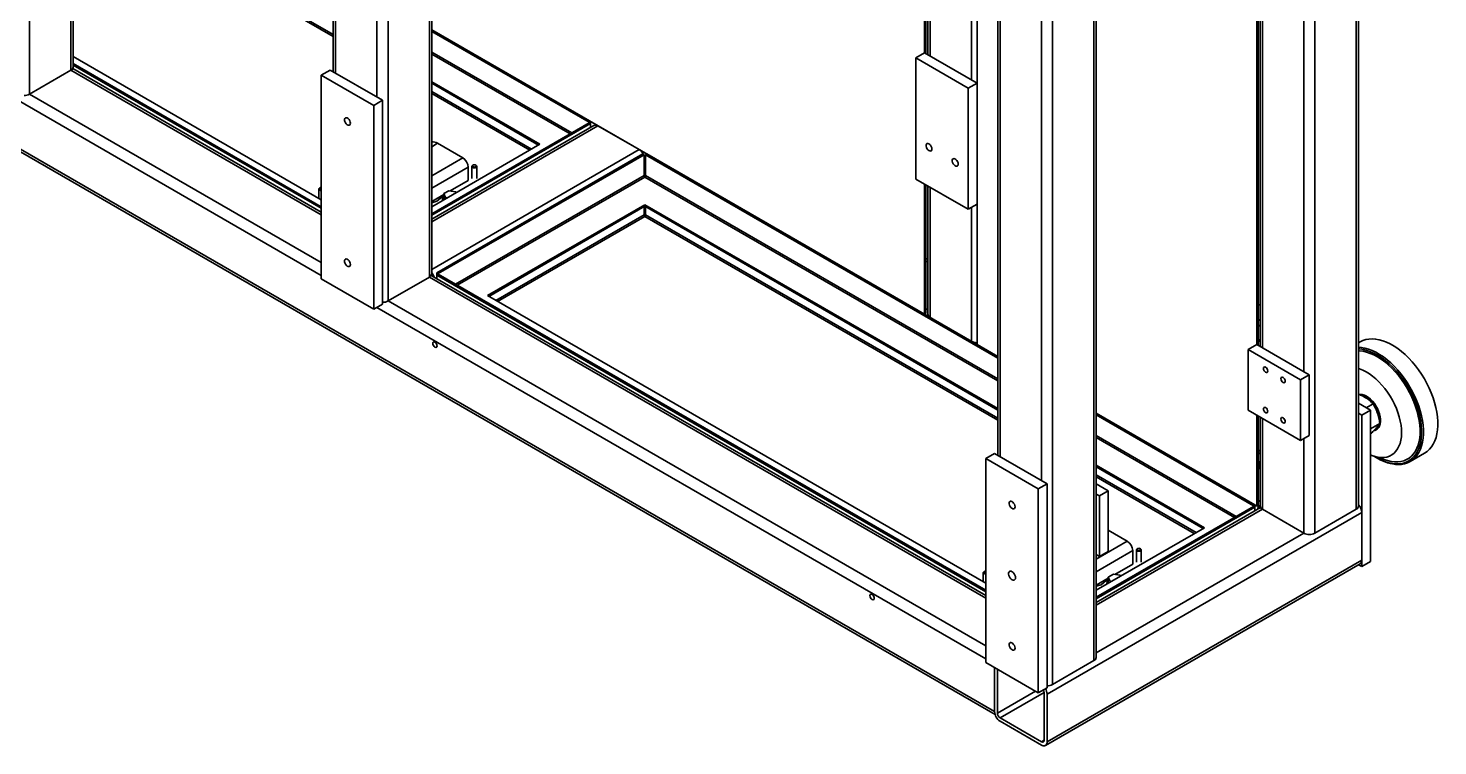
# Model space of a CAD drawing. Header units: millimetres. Extents: x 5960 to 13385, y 4099 to 9349.
# Drawn here: x 11660 to 12800, y 6672 to 7253 of the extents above; entities that cross this region are included whole.
import ezdxf

# ---------------------------------------------------------------- set-up
doc = ezdxf.new("R2010")
doc.units = ezdxf.units.MM

msp = doc.modelspace()

# ---------------------------------------------------------------- linework, layer by layer
at = {"color": 8, "linetype": 'Continuous', "lineweight": 35}
for p, q in [((11661.159, 7199.52), (11661.159, 8242.528)), ((11694.535, 8223.261), (11694.535, 7218.787)), ((11951.073, 7032.156), (11951.073, 8075.164)), ((11984.449, 8055.897), (11984.449, 7051.423)), ((11908.647, 7216.364), (11908.647, 7923.49)), ((11942.022, 7907.162), (11942.022, 7197.097)), ((12389.479, 7230.251), (12389.479, 7822.078)), ((12422.855, 7802.81), (12422.855, 7210.984)), ((12658.18, 6994.296), (12658.18, 7770.011)), ((12691.555, 7753.683), (12691.555, 6975.029)), ((12446.048, 6906.129), (12446.048, 7613.255)), ((12479.423, 7596.927), (12479.423, 6886.862)), ((11696.409, 7369.059), (11906.772, 7247.619)), ((11696.409, 7367.426), (11906.772, 7245.986)), ((11986.323, 7233.54), (12099.634, 7168.127)), ((11986.323, 7231.907), (12098.22, 7167.311)), ((11694.535, 7218.787), (11897.05, 7101.877)), ((11652.108, 7194.294), (11897.05, 7052.892)), ((11897.05, 7063.343), (11661.159, 7199.52)), ((11986.323, 7201.696), (12067.105, 7155.061)), ((11986.323, 7200.063), (12065.691, 7154.245)), ((11986.323, 7096.265), (12120.779, 7173.884)), ((11986.323, 7156.928), (11991.158, 7159.719)), ((12154.154, 7154.617), (11986.323, 7057.73)), ((12011.46, 7147.999), (11986.323, 7133.488)), ((11986.323, 7123.364), (12015.844, 7140.406)), ((12158.18, 7146.49), (12158.68, 7146.779)), ((12158.68, 7146.779), (12159.18, 7146.49)), ((12005.593, 7045.666), (12158.18, 7133.752)), ((12007.008, 7044.85), (12158.68, 7132.408)), ((12158.68, 7132.408), (12444.173, 6967.596)), ((12159.18, 7133.752), (12444.173, 6969.229)), ((12389.479, 7018.767), (12389.479, 7124.102)), ((12158.68, 7108.238), (12158.18, 7107.949)), ((12159.18, 7107.949), (12158.68, 7108.238)), ((12422.855, 7107.774), (12422.855, 6999.5)), ((12038.122, 7032.6), (12158.18, 7101.908)), ((12039.536, 7031.783), (12158.68, 7100.563)), ((12158.68, 7100.563), (12444.173, 6935.751)), ((12159.18, 7101.908), (12444.173, 6937.384)), ((12386.015, 7064.527), (12387.605, 7063.609)), ((11984.449, 7051.423), (12434.451, 6791.642)), ((11942.021, 7026.931), (12434.451, 6742.657)), ((12434.451, 6753.108), (11951.073, 7032.156)), ((12387.605, 7025.074), (12386.015, 7025.992)), ((12654.715, 7016.234), (12656.305, 7017.071)), ((12654.715, 7011.713), (12656.129, 7012.639)), ((12656.129, 7012.639), (12656.305, 7012.724)), ((12658.18, 6863.649), (12658.18, 6937.139)), ((12523.724, 6923.305), (12637.035, 6857.892)), ((12523.724, 6921.672), (12635.621, 6857.076)), ((12691.555, 6920.811), (12691.555, 6844.382)), ((12654.715, 6909.409), (12656.305, 6908.491)), ((12523.724, 6891.46), (12604.506, 6844.826)), ((12523.724, 6889.827), (12603.092, 6844.009)), ((12523.724, 6786.03), (12658.18, 6863.649)), ((12656.305, 6869.957), (12654.715, 6870.875)), ((12691.555, 6844.382), (12523.724, 6747.495)), ((12548.861, 6837.764), (12523.724, 6823.253)), ((12523.724, 6813.129), (12553.245, 6830.171)), ((12443.785, 6698.728), (12474.621, 6716.529)), ((12481.686, 6715.382), (12446.048, 6694.809)), ((12479.423, 6675.541), (12481.686, 6676.848))]:
    msp.add_line(p, q, dxfattribs=at)
at = {"color": 7, "linetype": 'Continuous', "lineweight": 35}
for p, q in [((11696.409, 7221.399), (11696.409, 8222.179)), ((11986.323, 7054.036), (11986.323, 8054.815)), ((11906.772, 7924.572), (11906.772, 7217.447)), ((12733.982, 7908.822), (12733.982, 6863.649)), ((12735.856, 6866.262), (12735.856, 7911.434)), ((12700.606, 6844.382), (12700.606, 7889.554)), ((12387.605, 7823.16), (12387.605, 7231.333)), ((12521.85, 7786.36), (12521.85, 6741.188)), ((12523.724, 6743.801), (12523.724, 7788.973)), ((12488.474, 6721.921), (12488.474, 7767.093)), ((12656.305, 7771.093), (12656.305, 6995.378)), ((12441.522, 6700.034), (10829.319, 7630.739)), ((10830.645, 7627.809), (12441.929, 6697.634)), ((12444.173, 7614.337), (12444.173, 6907.212)), ((12384.954, 7524.695), (12384.954, 7232.863)), ((12386.015, 7525.307), (12386.015, 7232.251)), ((12427.38, 6996.887), (12427.38, 7494.977)), ((12653.654, 7364.352), (12653.654, 6996.908)), ((12654.715, 6996.296), (12654.715, 7364.964)), ((12114.693, 7177.398), (11986.323, 7251.504)), ((12384.954, 7021.379), (11986.323, 7251.504)), ((12113.632, 7176.786), (11986.323, 7250.279)), ((11897.05, 7114.039), (11696.409, 7229.866)), ((12377.883, 7228.781), (12384.954, 7232.863)), ((12377.883, 7130.797), (12377.883, 7228.781)), ((12377.883, 7228.781), (12420.309, 7204.289)), ((12384.954, 7232.863), (12427.38, 7208.371)), ((11694.535, 7218.787), (11661.159, 7199.52)), ((11897.05, 7104.041), (11696.003, 7220.103)), ((11696.409, 7224.154), (11897.05, 7108.327)), ((11696.409, 7222.93), (11897.05, 7107.102)), ((11904.121, 7218.977), (11897.05, 7214.895)), ((11904.121, 7218.977), (11946.548, 7194.485)), ((11897.05, 7214.895), (11897.05, 7049.954)), ((11939.477, 7190.403), (11897.05, 7214.895)), ((11986.323, 7209.456), (12073.827, 7158.941)), ((12072.766, 7158.329), (11986.323, 7208.231)), ((12420.309, 7204.289), (12427.38, 7208.371)), ((12427.38, 7208.371), (12427.38, 7110.386)), ((11946.548, 7194.485), (11939.477, 7190.403)), ((11946.548, 7194.485), (11946.548, 7029.543)), ((12420.309, 7204.289), (12420.309, 7106.304)), ((11939.477, 7025.461), (11939.477, 7190.403)), ((11986.323, 7102.714), (12113.632, 7176.208)), ((11986.323, 7101.49), (12114.693, 7175.596)), ((12117.579, 7174.201), (11986.323, 7098.429)), ((12114.693, 7177.398), (12113.632, 7176.786)), ((12113.632, 7176.786), (12113.632, 7176.208)), ((12114.693, 7175.596), (12113.632, 7176.208)), ((12114.693, 7175.596), (12114.693, 7177.398)), ((12114.693, 7175.596), (12114.693, 7172.535)), ((12120.779, 7173.884), (12154.154, 7154.617)), ((12011.46, 7147.999), (11991.158, 7159.719)), ((12073.827, 7158.941), (11986.323, 7108.426)), ((12157.119, 7151.104), (11990.535, 7054.937)), ((12158.18, 7150.491), (11991.595, 7054.324)), ((12157.119, 7151.104), (12158.18, 7150.491)), ((12158.18, 7150.491), (12158.18, 7133.752)), ((12160.24, 7151.104), (12159.18, 7150.491)), ((12444.173, 6985.968), (12159.18, 7150.491)), ((12159.18, 7150.491), (12159.18, 7133.752)), ((12444.173, 6987.193), (12160.24, 7151.104)), ((12015.844, 7129.546), (12015.844, 7140.406)), ((12018.794, 7141.035), (12018.794, 7131.179)), ((12019.683, 7142.026), (12019.379, 7141.851)), ((12022.208, 7141.851), (12021.905, 7142.026)), ((12022.794, 7131.179), (12022.794, 7141.035)), ((12158.68, 7146.779), (12158.68, 7132.408)), ((12001.328, 7121.166), (12015.844, 7129.546)), ((12420.309, 7106.304), (12377.883, 7130.797)), ((12384.954, 7126.714), (12384.954, 7021.379)), ((12386.015, 7126.102), (12386.015, 7021.992)), ((12387.605, 7125.184), (12387.605, 7021.379)), ((11895.05, 7122.665), (11895.05, 7115.193)), ((11895.94, 7123.657), (11895.636, 7123.482)), ((11986.323, 7112.504), (11996.125, 7118.162)), ((11990.387, 7112.811), (11994.711, 7116.419)), ((11994.952, 7114.237), (11994.952, 7113.628)), ((11994.952, 7113.628), (11994.962, 7113.414)), ((11996.125, 7118.982), (12000.208, 7121.339)), ((11997.62, 7115.763), (11996.125, 7118.982)), ((11996.125, 7115.304), (11996.125, 7118.982)), ((11996.61, 7114.365), (11996.125, 7115.304)), ((11998.733, 7115.59), (11997.62, 7115.763)), ((11997.62, 7114.948), (11997.62, 7115.763)), ((12000.208, 7121.339), (12005.784, 7120.476)), ((12005.784, 7120.476), (12006.083, 7119.833)), ((11986.323, 7111.582), (11990.387, 7112.811)), ((12031.4, 7036.48), (12158.68, 7109.957)), ((12158.68, 7108.732), (12032.461, 7035.868)), ((12158.18, 7108.443), (12158.18, 7101.908)), ((12158.273, 7106.308), (12159.18, 7105.785)), ((12158.68, 7109.957), (12444.173, 6945.145)), ((12158.68, 7108.732), (12158.68, 7109.957)), ((12158.68, 7108.732), (12158.68, 7108.238)), ((12444.173, 6943.92), (12158.68, 7108.732)), ((12159.18, 7108.443), (12159.18, 7101.908)), ((12420.309, 7106.304), (12427.38, 7110.386)), ((12387.605, 7065.773), (12386.015, 7066.691)), ((11897.05, 7049.954), (11939.477, 7025.461)), ((11984.449, 7051.423), (11951.073, 7032.156)), ((12434.451, 6793.806), (11985.917, 7052.74)), ((11990.535, 7054.937), (11991.595, 7054.324)), ((11990.535, 7054.937), (11990.535, 7053.135)), ((11990.535, 7053.135), (11991.595, 7053.747)), ((11990.535, 7053.135), (12434.451, 6796.867)), ((11990.535, 7050.074), (11990.535, 7053.135)), ((11991.595, 7054.324), (11991.595, 7053.747)), ((11991.595, 7053.747), (12434.451, 6798.092)), ((12434.451, 6803.804), (12031.4, 7036.48)), ((11946.548, 7029.543), (11939.477, 7025.461)), ((12386.015, 7021.992), (12384.954, 7021.379)), ((12422.855, 6999.5), (12389.479, 7018.767)), ((12444.173, 6987.193), (12427.38, 6996.887)), ((12653.654, 6996.908), (12646.583, 6992.826)), ((12646.583, 6992.826), (12646.583, 6943.834)), ((12689.01, 6968.334), (12646.583, 6992.826)), ((12653.654, 6996.908), (12696.081, 6972.416)), ((12737.258, 6999.062), (12735.856, 6998.253)), ((12696.081, 6972.416), (12689.01, 6968.334)), ((12689.01, 6919.342), (12689.01, 6968.334)), ((12696.081, 6972.416), (12696.081, 6923.424)), ((12646.583, 6943.834), (12689.01, 6919.342)), ((12735.856, 6949.445), (12745.578, 6943.833)), ((12738.507, 6939.751), (12745.578, 6943.833)), ((12742.191, 6945.788), (12747.664, 6948.948)), ((12745.578, 6943.833), (12745.578, 6821.351)), ((12653.654, 6866.262), (12523.724, 6941.269)), ((12652.094, 6867.163), (12523.724, 6941.269)), ((12651.033, 6866.551), (12523.724, 6940.044)), ((12653.654, 6939.752), (12653.654, 6866.262)), ((12654.715, 6866.874), (12654.715, 6939.14)), ((12656.305, 6938.221), (12656.305, 6866.262)), ((12738.507, 6939.751), (12735.856, 6941.281)), ((12738.507, 6817.269), (12738.507, 6939.751)), ((12753.091, 6933.136), (12745.578, 6928.799)), ((12696.081, 6923.424), (12689.01, 6919.342)), ((12746.296, 6925.292), (12745.578, 6924.878)), ((12749.689, 6927.721), (12750.396, 6928.129)), ((12441.522, 6908.742), (12434.451, 6904.66)), ((12441.522, 6908.742), (12483.949, 6884.25)), ((12656.305, 6910.655), (12654.715, 6911.573)), ((12777.587, 6902.258), (12789.254, 6908.993)), ((12434.451, 6904.66), (12434.451, 6739.719)), ((12476.878, 6880.168), (12434.451, 6904.66)), ((12523.724, 6899.221), (12611.228, 6848.706)), ((12610.167, 6848.094), (12523.724, 6897.996)), ((12655.799, 6900.158), (12655.799, 6898.907)), ((12748.297, 6906.636), (12758.144, 6903.377)), ((12750.876, 6905.244), (12751.583, 6904.836)), ((12483.949, 6884.25), (12476.878, 6880.168)), ((12476.878, 6715.226), (12476.878, 6880.168)), ((12483.949, 6884.25), (12483.949, 6719.308)), ((12523.724, 6884.142), (12533.446, 6878.529)), ((12523.724, 6875.978), (12526.375, 6874.447)), ((12533.446, 6878.529), (12526.375, 6874.447)), ((12526.375, 6874.447), (12526.375, 6825.455)), ((12533.446, 6878.529), (12533.446, 6829.537)), ((12523.724, 6792.479), (12651.033, 6865.973)), ((12523.724, 6791.255), (12652.094, 6865.361)), ((12656.712, 6864.966), (12523.724, 6788.194)), ((12652.094, 6867.163), (12651.033, 6866.551)), ((12651.033, 6866.551), (12651.033, 6865.973)), ((12652.094, 6865.361), (12651.033, 6865.973)), ((12652.094, 6865.361), (12652.094, 6867.163)), ((12652.094, 6865.361), (12652.094, 6862.3)), ((12653.654, 6866.262), (12654.715, 6866.874)), ((12691.555, 6844.382), (12658.18, 6863.649)), ((12733.982, 6863.649), (12700.606, 6844.382)), ((12483.949, 6714.083), (12738.507, 6861.036)), ((12738.507, 6861.036), (12738.507, 6822.495)), ((12611.228, 6848.706), (12523.724, 6798.191)), ((12548.861, 6837.764), (12533.446, 6846.663)), ((12526.375, 6825.455), (12533.446, 6829.537)), ((12553.245, 6819.311), (12553.245, 6830.171)), ((12556.195, 6830.8), (12556.195, 6820.943)), ((12557.084, 6831.791), (12556.781, 6831.616)), ((12559.609, 6831.616), (12559.306, 6831.791)), ((12560.195, 6820.943), (12560.195, 6830.8)), ((12482.623, 6672.612), (12737.182, 6819.565)), ((12738.507, 6822.495), (12483.949, 6675.542)), ((12526.375, 6825.455), (12523.724, 6826.985)), ((12553.245, 6819.311), (12538.729, 6810.931)), ((12735.856, 6818.8), (12738.507, 6817.269)), ((12738.507, 6817.269), (12745.578, 6821.351)), ((12432.451, 6812.43), (12432.451, 6804.958)), ((12433.341, 6813.422), (12433.037, 6813.247)), ((12533.526, 6807.927), (12523.724, 6802.269)), ((12527.788, 6802.576), (12532.112, 6806.184)), ((12533.526, 6808.747), (12537.609, 6811.104)), ((12535.021, 6805.528), (12533.526, 6808.747)), ((12533.526, 6805.069), (12533.526, 6808.747)), ((12537.609, 6811.104), (12543.186, 6810.241)), ((12543.186, 6810.241), (12543.484, 6809.598)), ((12523.724, 6801.347), (12527.788, 6802.576)), ((12532.353, 6804.002), (12532.353, 6803.393)), ((12532.353, 6803.393), (12532.363, 6803.179)), ((12534.011, 6804.13), (12533.526, 6805.069)), ((12536.134, 6805.355), (12535.021, 6805.528)), ((12535.021, 6804.713), (12535.021, 6805.528)), ((12434.451, 6739.719), (12476.878, 6715.226)), ((12521.85, 6741.188), (12488.474, 6721.921)), ((12441.522, 6735.637), (12441.522, 6700.034)), ((12443.785, 6698.728), (12443.785, 6734.33)), ((12483.949, 6719.308), (12476.878, 6715.226)), ((12481.686, 6715.389), (12481.686, 6676.848)), ((12483.949, 6675.542), (12483.949, 6714.083)), ((12479.423, 6675.541), (12446.048, 6694.809)), ((12446.048, 6692.196), (12479.423, 6672.928))]:
    msp.add_line(p, q, dxfattribs=at)
at = {"color": 7, "linetype": 'Continuous', "lineweight": 35, "flags": 128}
for points in [[(11920.668, 7175.948), (11920.537, 7175.122), (11920.161, 7174.536), (11919.578, 7174.253), (11918.854, 7174.304), (11918.065, 7174.684), (11917.298, 7175.351), (11916.635, 7176.233), (11916.149, 7177.235), (11915.892, 7178.248), (11915.892, 7179.162), (11916.149, 7179.878), (11916.635, 7180.319), (11917.298, 7180.436), (11918.065, 7180.217), (11918.854, 7179.687), (11919.578, 7178.901), (11920.161, 7177.946), (11920.537, 7176.925), (11920.668, 7175.948)], [(12390.894, 7155.131), (12390.763, 7156.107), (12390.387, 7157.129), (12389.804, 7158.084), (12389.08, 7158.869), (12388.291, 7159.4), (12387.524, 7159.618), (12386.861, 7159.501), (12386.375, 7159.061), (12386.118, 7158.344), (12386.118, 7157.431), (12386.375, 7156.418), (12386.861, 7155.416), (12387.524, 7154.534), (12388.291, 7153.866), (12389.08, 7153.487), (12389.804, 7153.435), (12390.387, 7153.718), (12390.763, 7154.304), (12390.894, 7155.131)], [(12019.38, 7140.218), (12018.946, 7140.593), (12018.794, 7141.035), (12018.946, 7141.476), (12019.379, 7141.851)], [(12021.904, 7140.744), (12021.395, 7140.548), (12020.794, 7140.479), (12020.193, 7140.548), (12019.683, 7140.744), (12019.343, 7141.038), (12019.223, 7141.385), (12019.343, 7141.732), (12019.683, 7142.026), (12020.193, 7142.223), (12020.794, 7142.292), (12021.395, 7142.223), (12021.904, 7142.026), (12022.245, 7141.732), (12022.364, 7141.385), (12022.245, 7141.038), (12021.904, 7140.744)], [(12022.208, 7141.851), (12022.642, 7141.476), (12022.794, 7141.035), (12022.642, 7140.593), (12022.208, 7140.218), (12021.559, 7139.968), (12020.794, 7139.88), (12020.029, 7139.968), (12019.38, 7140.218)], [(12412.107, 7142.885), (12411.977, 7143.861), (12411.6, 7144.882), (12411.018, 7145.838), (12410.293, 7146.623), (12409.504, 7147.154), (12408.737, 7147.372), (12408.074, 7147.255), (12407.588, 7146.814), (12407.331, 7146.098), (12407.331, 7145.184), (12407.588, 7144.172), (12408.074, 7143.17), (12408.737, 7142.288), (12409.504, 7141.62), (12410.293, 7141.24), (12411.018, 7141.189), (12411.6, 7141.472), (12411.977, 7142.058), (12412.107, 7142.885)], [(11895.636, 7121.849), (11895.202, 7122.224), (11895.05, 7122.665), (11895.202, 7123.107), (11895.636, 7123.482)], [(11895.94, 7122.375), (11895.599, 7122.669), (11895.48, 7123.016), (11895.599, 7123.363), (11895.94, 7123.657), (11896.449, 7123.854), (11897.05, 7123.923)], [(11897.05, 7121.511), (11896.285, 7121.599), (11895.636, 7121.849)], [(11897.05, 7122.109), (11896.449, 7122.178), (11895.94, 7122.375)], [(11994.711, 7116.419), (11995.847, 7117.186), (11996.125, 7117.332)], [(11920.668, 7061.632), (11920.537, 7060.806), (11920.161, 7060.22), (11919.578, 7059.937), (11918.854, 7059.988), (11918.065, 7060.368), (11917.298, 7061.035), (11916.635, 7061.918), (11916.149, 7062.92), (11915.892, 7063.932), (11915.892, 7064.846), (11916.149, 7065.562), (11916.635, 7066.003), (11917.298, 7066.12), (11918.065, 7065.902), (11918.854, 7065.371), (11919.578, 7064.585), (11920.161, 7063.63), (11920.537, 7062.609), (11920.668, 7061.632)], [(12656.305, 7001.073), (12655.204, 7000.401), (12654.963, 7000.24)], [(12789.254, 6908.993), (12789.369, 6909.06), (12791.418, 6910.47), (12793.274, 6912.177), (12794.925, 6914.17), (12796.36, 6916.436), (12797.568, 6918.958), (12798.542, 6921.719), (12799.276, 6924.702), (12799.763, 6927.885), (12800, 6931.246), (12799.987, 6934.763), (12799.723, 6938.411), (12799.21, 6942.167), (12798.451, 6946.003), (12797.452, 6949.894), (12796.219, 6953.813), (12794.761, 6957.734), (12793.087, 6961.629), (12791.21, 6965.473), (12789.142, 6969.238), (12786.898, 6972.9), (12784.491, 6976.432), (12781.94, 6979.812), (12779.261, 6983.015), (12776.473, 6986.02), (12773.594, 6988.807), (12770.645, 6991.356), (12767.645, 6993.651), (12764.615, 6995.674), (12761.576, 6997.413), (12758.549, 6998.856), (12755.554, 6999.992), (12752.611, 7000.815), (12749.741, 7001.318), (12746.963, 7001.498), (12744.297, 7001.353), (12741.76, 7000.885), (12739.37, 7000.098), (12737.258, 6999.062)], [(11990.742, 6995.865), (11990.607, 6996.724), (11990.224, 6997.608), (11989.651, 6998.381), (11988.974, 6998.927), (11988.298, 6999.162), (11987.724, 6999.051), (11987.341, 6998.61), (11987.206, 6997.906), (11987.341, 6997.047), (11987.724, 6996.164), (11988.298, 6995.39), (11988.974, 6994.844), (11989.651, 6994.609), (11990.224, 6994.721), (11990.607, 6995.162), (11990.742, 6995.865)], [(12735.856, 6994.752), (12738.074, 6994.582), (12740.944, 6994.079), (12743.886, 6993.257), (12746.882, 6992.12), (12749.909, 6990.678), (12752.948, 6988.939), (12755.978, 6986.915), (12758.978, 6984.621), (12761.927, 6982.072), (12764.805, 6979.285), (12767.594, 6976.28), (12770.273, 6973.076), (12772.824, 6969.697), (12775.23, 6966.164), (12777.475, 6962.503), (12779.543, 6958.738), (12781.42, 6954.894), (12783.093, 6950.999), (12784.551, 6947.078), (12785.784, 6943.159), (12786.784, 6939.267), (12787.543, 6935.431), (12788.056, 6931.676), (12788.32, 6928.027), (12788.333, 6924.511), (12788.095, 6921.149), (12787.608, 6917.966), (12786.875, 6914.984), (12785.901, 6912.222), (12784.692, 6909.7), (12783.258, 6907.435), (12781.606, 6905.442), (12779.75, 6903.735), (12777.702, 6902.325), (12775.475, 6901.222), (12773.085, 6900.435), (12770.548, 6899.967), (12767.882, 6899.823)], [(12735.856, 6993.415), (12736.964, 6993.336), (12739.796, 6992.911), (12742.707, 6992.163), (12745.674, 6991.097), (12748.679, 6989.722), (12751.698, 6988.046), (12754.712, 6986.081), (12757.699, 6983.841), (12760.639, 6981.342), (12763.51, 6978.601), (12766.292, 6975.638), (12768.966, 6972.473), (12771.513, 6969.129), (12773.916, 6965.628), (12776.157, 6961.996), (12778.221, 6958.259), (12780.093, 6954.441), (12781.76, 6950.57), (12783.21, 6946.674)], [(12782.089, 6946.681), (12780.668, 6950.493), (12779.033, 6954.279), (12777.195, 6958.012), (12775.168, 6961.665), (12772.965, 6965.211), (12770.603, 6968.625), (12768.099, 6971.882), (12765.472, 6974.959), (12762.739, 6977.835), (12759.92, 6980.487), (12757.037, 6982.896), (12754.109, 6985.047), (12751.158, 6986.922), (12748.205, 6988.509), (12745.271, 6989.797), (12742.377, 6990.775), (12739.545, 6991.436), (12736.795, 6991.777), (12735.856, 6991.82)], [(12662.493, 6975.476), (12662.359, 6974.773), (12661.976, 6974.332), (12661.402, 6974.22), (12660.726, 6974.456), (12660.049, 6975.001), (12659.476, 6975.775), (12659.092, 6976.659), (12658.958, 6977.517), (12659.092, 6978.221), (12659.476, 6978.662), (12660.049, 6978.773), (12660.726, 6978.538), (12661.402, 6977.992), (12661.976, 6977.219), (12662.359, 6976.335), (12662.493, 6975.476)], [(12735.856, 6977.538), (12736.745, 6977.251), (12739.365, 6976.209), (12742.011, 6974.867), (12744.661, 6973.235), (12747.291, 6971.329), (12749.879, 6969.164), (12752.4, 6966.761), (12754.833, 6964.141), (12757.158, 6961.325), (12759.352, 6958.34), (12761.397, 6955.211), (12763.276, 6951.965), (12764.971, 6948.632), (12766.467, 6945.241), (12767.752, 6941.821)], [(12676.635, 6967.312), (12676.501, 6966.609), (12676.118, 6966.168), (12675.544, 6966.056), (12674.868, 6966.291), (12674.191, 6966.837), (12673.618, 6967.611), (12673.234, 6968.494), (12673.1, 6969.353), (12673.234, 6970.057), (12673.618, 6970.498), (12674.191, 6970.609), (12674.868, 6970.374), (12675.544, 6969.828), (12676.118, 6969.055), (12676.501, 6968.171), (12676.635, 6967.312)], [(12750.396, 6928.129), (12751.314, 6928.797), (12752.252, 6929.88), (12752.97, 6931.234), (12753.452, 6932.827), (12753.687, 6934.625), (12753.669, 6936.588), (12753.4, 6938.671), (12752.885, 6940.828), (12752.136, 6943.011), (12751.169, 6945.172), (12750.006, 6947.26), (12748.673, 6949.232), (12747.2, 6951.041), (12745.62, 6952.648), (12743.968, 6954.017), (12742.28, 6955.117), (12740.595, 6955.923), (12738.951, 6956.419), (12737.383, 6956.592), (12736.369, 6956.521)], [(12737.323, 6956.151), (12738.244, 6956.011), (12739.888, 6955.515), (12741.573, 6954.709), (12743.261, 6953.608), (12744.913, 6952.24), (12746.493, 6950.633), (12747.966, 6948.823), (12749.299, 6946.852), (12750.462, 6944.763), (12751.429, 6942.603), (12752.178, 6940.42), (12752.693, 6938.263), (12752.962, 6936.18), (12752.984, 6934.311)], [(12662.493, 6942.815), (12662.359, 6942.111), (12661.976, 6941.67), (12661.402, 6941.559), (12660.726, 6941.794), (12660.049, 6942.34), (12659.476, 6943.113), (12659.092, 6943.997), (12658.958, 6944.856), (12659.092, 6945.559), (12659.476, 6946), (12660.049, 6946.112), (12660.726, 6945.877), (12661.402, 6945.331), (12661.976, 6944.557), (12662.359, 6943.674), (12662.493, 6942.815)], [(12783.21, 6946.674), (12784.434, 6942.779), (12785.423, 6938.912), (12786.169, 6935.102), (12786.667, 6931.374), (12786.915, 6927.755), (12786.91, 6924.271), (12786.652, 6920.945), (12786.143, 6917.8), (12785.387, 6914.86), (12784.389, 6912.145), (12783.156, 6909.673), (12781.696, 6907.462), (12780.021, 6905.528), (12778.141, 6903.883), (12776.069, 6902.541), (12773.821, 6901.509), (12771.412, 6900.796), (12768.86, 6900.406), (12766.181, 6900.342), (12763.394, 6900.604), (12760.52, 6901.191), (12757.579, 6902.099), (12754.59, 6903.321), (12751.575, 6904.848), (12748.935, 6906.425)], [(12758.144, 6903.377), (12759.386, 6902.994), (12762.218, 6902.332), (12764.968, 6901.991), (12767.617, 6901.974), (12770.146, 6902.281), (12772.535, 6902.908), (12774.769, 6903.853), (12776.83, 6905.107), (12778.705, 6906.663), (12780.379, 6908.508), (12781.84, 6910.63), (12783.079, 6913.013), (12784.085, 6915.64), (12784.852, 6918.493), (12785.375, 6921.55), (12785.649, 6924.789), (12785.672, 6928.187), (12785.445, 6931.721), (12784.969, 6935.363), (12784.247, 6939.089), (12783.285, 6942.87), (12782.089, 6946.681)], [(12676.635, 6934.651), (12676.501, 6933.947), (12676.118, 6933.506), (12675.544, 6933.395), (12674.868, 6933.63), (12674.191, 6934.176), (12673.618, 6934.949), (12673.234, 6935.833), (12673.1, 6936.692), (12673.234, 6937.395), (12673.618, 6937.836), (12674.191, 6937.948), (12674.868, 6937.713), (12675.544, 6937.167), (12676.118, 6936.393), (12676.501, 6935.51), (12676.635, 6934.651)], [(12767.752, 6941.821), (12768.815, 6938.402), (12769.645, 6935.015), (12770.235, 6931.689), (12770.581, 6928.454), (12770.679, 6925.337), (12770.529, 6922.367), (12770.131, 6919.569), (12769.49, 6916.969), (12768.611, 6914.588), (12767.501, 6912.448), (12766.171, 6910.567), (12764.631, 6908.963), (12762.897, 6907.648), (12760.982, 6906.636), (12758.904, 6905.934), (12756.68, 6905.549), (12754.331, 6905.484), (12751.878, 6905.74), (12749.341, 6906.315), (12746.743, 6907.203), (12745.578, 6907.695)], [(12458.069, 6865.713), (12457.938, 6864.887), (12457.562, 6864.301), (12456.98, 6864.018), (12456.255, 6864.069), (12455.466, 6864.449), (12454.699, 6865.116), (12454.036, 6865.998), (12453.55, 6867), (12453.293, 6868.013), (12453.293, 6868.927), (12453.55, 6869.643), (12454.036, 6870.084), (12454.699, 6870.201), (12455.466, 6869.982), (12456.255, 6869.452), (12456.98, 6868.666), (12457.562, 6867.711), (12457.938, 6866.69), (12458.069, 6865.713)], [(12556.781, 6829.983), (12556.347, 6830.358), (12556.195, 6830.8), (12556.347, 6831.241), (12556.781, 6831.616)], [(12559.306, 6830.509), (12558.796, 6830.313), (12558.195, 6830.244), (12557.594, 6830.313), (12557.085, 6830.509), (12556.744, 6830.803), (12556.625, 6831.15), (12556.744, 6831.497), (12557.085, 6831.791), (12557.594, 6831.988), (12558.195, 6832.057), (12558.796, 6831.988), (12559.306, 6831.791), (12559.646, 6831.497), (12559.766, 6831.15), (12559.646, 6830.803), (12559.306, 6830.509)], [(12559.609, 6831.616), (12560.043, 6831.241), (12560.195, 6830.8), (12560.043, 6830.358), (12559.609, 6829.983), (12558.96, 6829.733), (12558.195, 6829.645), (12557.43, 6829.733), (12556.781, 6829.983)], [(12433.037, 6811.614), (12432.604, 6811.988), (12432.451, 6812.43), (12432.604, 6812.872), (12433.037, 6813.247)], [(12433.341, 6812.14), (12433, 6812.434), (12432.881, 6812.781), (12433, 6813.128), (12433.341, 6813.422), (12433.85, 6813.619), (12434.451, 6813.688)], [(12434.451, 6811.276), (12433.686, 6811.364), (12433.037, 6811.614)], [(12434.451, 6811.874), (12433.85, 6811.943), (12433.341, 6812.14)], [(12458.493, 6808.31), (12458.367, 6807.42), (12458.002, 6806.754), (12457.428, 6806.371), (12456.698, 6806.306), (12455.876, 6806.564), (12455.035, 6807.122), (12454.25, 6807.931), (12453.591, 6808.918), (12453.116, 6809.997), (12452.868, 6811.071), (12452.868, 6812.044), (12453.116, 6812.831), (12453.591, 6813.362), (12454.25, 6813.588), (12455.035, 6813.491), (12455.876, 6813.078), (12456.698, 6812.387), (12457.428, 6811.479), (12458.002, 6810.434), (12458.367, 6809.346), (12458.493, 6808.31)], [(12532.112, 6806.184), (12533.248, 6806.951), (12533.526, 6807.097)], [(12344.295, 6791.763), (12344.161, 6792.622), (12343.777, 6793.506), (12343.204, 6794.279), (12342.527, 6794.825), (12341.851, 6795.06), (12341.277, 6794.949), (12340.894, 6794.508), (12340.76, 6793.804), (12340.894, 6792.945), (12341.277, 6792.062), (12341.851, 6791.288), (12342.527, 6790.742), (12343.204, 6790.507), (12343.777, 6790.619), (12344.161, 6791.06), (12344.295, 6791.763)], [(12458.069, 6751.397), (12457.938, 6750.571), (12457.562, 6749.985), (12456.98, 6749.702), (12456.255, 6749.753), (12455.466, 6750.133), (12454.699, 6750.8), (12454.036, 6751.683), (12453.55, 6752.685), (12453.293, 6753.697), (12453.293, 6754.611), (12453.55, 6755.327), (12454.036, 6755.768), (12454.699, 6755.885), (12455.466, 6755.667), (12456.255, 6755.136), (12456.98, 6754.35), (12457.562, 6753.395), (12457.938, 6752.374), (12458.069, 6751.397)]]:
    msp.add_lwpolyline(points, dxfattribs=at)
at = {"color": 7, "linetype": 'Continuous', "lineweight": 35}
for centre, radius, start, end in [((11693.206, 7221.719), 3.219, 294.374658, 354.305201), ((11656.818, 7207.67), 9.235, 268.855903, 298.040239), ((12118.904, 7171.268), 3.219, 54.382423, 114.307119), ((11987.289, 7153.971), 6.929, 56.0618, 98.015048), ((12006.326, 7139.973), 9.528, 2.605478, 57.394522), ((12149.013, 7146.526), 9.587, 26.755962, 57.566809), ((12150.381, 7146.613), 8.301, 1.142636, 20.02137), ((11997.732, 7114.203), 2.748, 125.779548, 195.205033), ((12154.719, 7108.073), 3.965, 330.810597, 2.393186), ((11983.12, 7054.355), 3.219, 294.374658, 354.305201), ((11978.293, 7047.869), 10.804, 18.010979, 41.990751), ((11946.732, 7040.307), 9.235, 268.855903, 298.040239), ((12390.808, 7021.699), 3.219, 185.694799, 245.625342), ((12427.196, 7007.65), 9.235, 241.959761, 271.144097), ((11993.554, 6999.53), 4.122, 195.046964, 224.94766), ((12746.232, 6933.411), 6.592, 289.198385, 351.941663), ((12663.63, 6898.614), 7.835, 159.205005, 200.794995), ((12662.841, 6900.276), 7.042, 158.127393, 180.956353), ((12769.428, 6933.852), 34.064, 238.408127, 267.398449), ((12664.335, 6860.095), 10.804, 138.009249, 161.989021), ((12659.508, 6866.581), 3.219, 185.694799, 245.625342), ((12732.653, 6866.581), 3.219, 294.374658, 354.305201), ((12728.623, 6860.57), 9.895, 2.697218, 43.030069), ((12696.081, 6853.116), 9.837, 242.609672, 297.390328), ((12543.727, 6829.737), 9.528, 2.605478, 57.394522), ((12735.463, 6822.108), 3.069, 304.056351, 7.25583), ((12535.133, 6803.967), 2.748, 125.779548, 195.205033), ((12347.108, 6795.428), 4.122, 195.046964, 224.94766), ((12520.521, 6744.12), 3.219, 294.374658, 354.305201), ((12477.02, 6715.216), 4.669, 2.12377, 30.981904), ((12474.477, 6713.695), 9.48, 2.342669, 30.758791), ((12484.133, 6730.072), 9.235, 268.855903, 298.040239), ((12451.348, 6700.481), 9.836, 182.605478, 237.394522), ((12448.698, 6698.951), 4.918, 182.605478, 237.394522), ((12480.307, 6676.624), 1.397, 230.796715, 9.214037), ((12481.19, 6675.094), 2.795, 230.796715, 9.214037)]:
    msp.add_arc(centre, radius, start, end, dxfattribs=at)
for major_axis, start_param, end_param in [((30.085, -16.112), 5.71595025, 5.82027932), ((33.197, -17.778), 5.58633537, 5.66300903)]:
    msp.add_ellipse((12629.607, 7014.442), major_axis=major_axis, ratio=0.03069278, start_param=start_param, end_param=end_param, dxfattribs=at)
for points in [[(12158.18, 7133.752), (12158.173, 7133.629), (12158.16, 7133.383), (12158.272, 7132.989), (12158.454, 7132.635), (12158.604, 7132.484), (12158.68, 7132.408)], [(12158.68, 7132.408), (12158.755, 7132.484), (12158.906, 7132.635), (12159.088, 7132.989), (12159.2, 7133.383), (12159.186, 7133.629), (12159.18, 7133.752)], [(12158.18, 7101.908), (12158.173, 7101.784), (12158.16, 7101.538), (12158.272, 7101.144), (12158.454, 7100.79), (12158.604, 7100.639), (12158.68, 7100.563)], [(12158.68, 7100.563), (12158.755, 7100.639), (12158.906, 7100.79), (12159.088, 7101.144), (12159.2, 7101.538), (12159.186, 7101.784), (12159.18, 7101.908)]]:
    msp.add_open_spline(points, degree=3, dxfattribs=at)
for points, knots in [([(12656.305, 7028.555), (12655.803, 7028.82), (12655.281, 7029.096), (12654.736, 7029.318), (12654.715, 7029.327)], [0, 0, 0, 0, 0.96135505, 1, 1, 1, 1]), ([(12735.856, 6956.73), (12736.943, 6956.27), (12739.274, 6955.284), (12741.294, 6954.059), (12742.373, 6953.405)], [0, 0, 0, 0, 0.46606318, 1, 1, 1, 1]), ([(12742.373, 6953.405), (12743.355, 6952.715), (12745.335, 6951.323), (12746.883, 6949.744), (12747.664, 6948.948)], [0, 0, 0, 0, 0.49585378, 1, 1, 1, 1]), ([(12747.664, 6948.948), (12748.338, 6947.789), (12749.695, 6945.454), (12750.694, 6942.835), (12751.198, 6941.516)], [0, 0, 0, 0, 0.49653037, 1, 1, 1, 1]), ([(12753.091, 6933.136), (12752.766, 6932.628), (12752.111, 6931.605), (12751.049, 6930.33), (12750.514, 6929.688)], [0, 0, 0, 0, 0.496530367, 1, 1, 1, 1]), ([(12751.198, 6941.516), (12751.611, 6940.169), (12752.444, 6937.453), (12752.874, 6934.583), (12753.091, 6933.136)], [0, 0, 0, 0, 0.49585378, 1, 1, 1, 1]), ([(12750.514, 6929.688), (12749.904, 6929.008), (12748.675, 6927.637), (12747.093, 6926.078), (12746.296, 6925.292)], [0, 0, 0, 0, 0.49585378, 1, 1, 1, 1])]:
    msp.add_open_spline(points, degree=3, knots=knots, dxfattribs=at)

doc.saveas('drawing.dxf')
